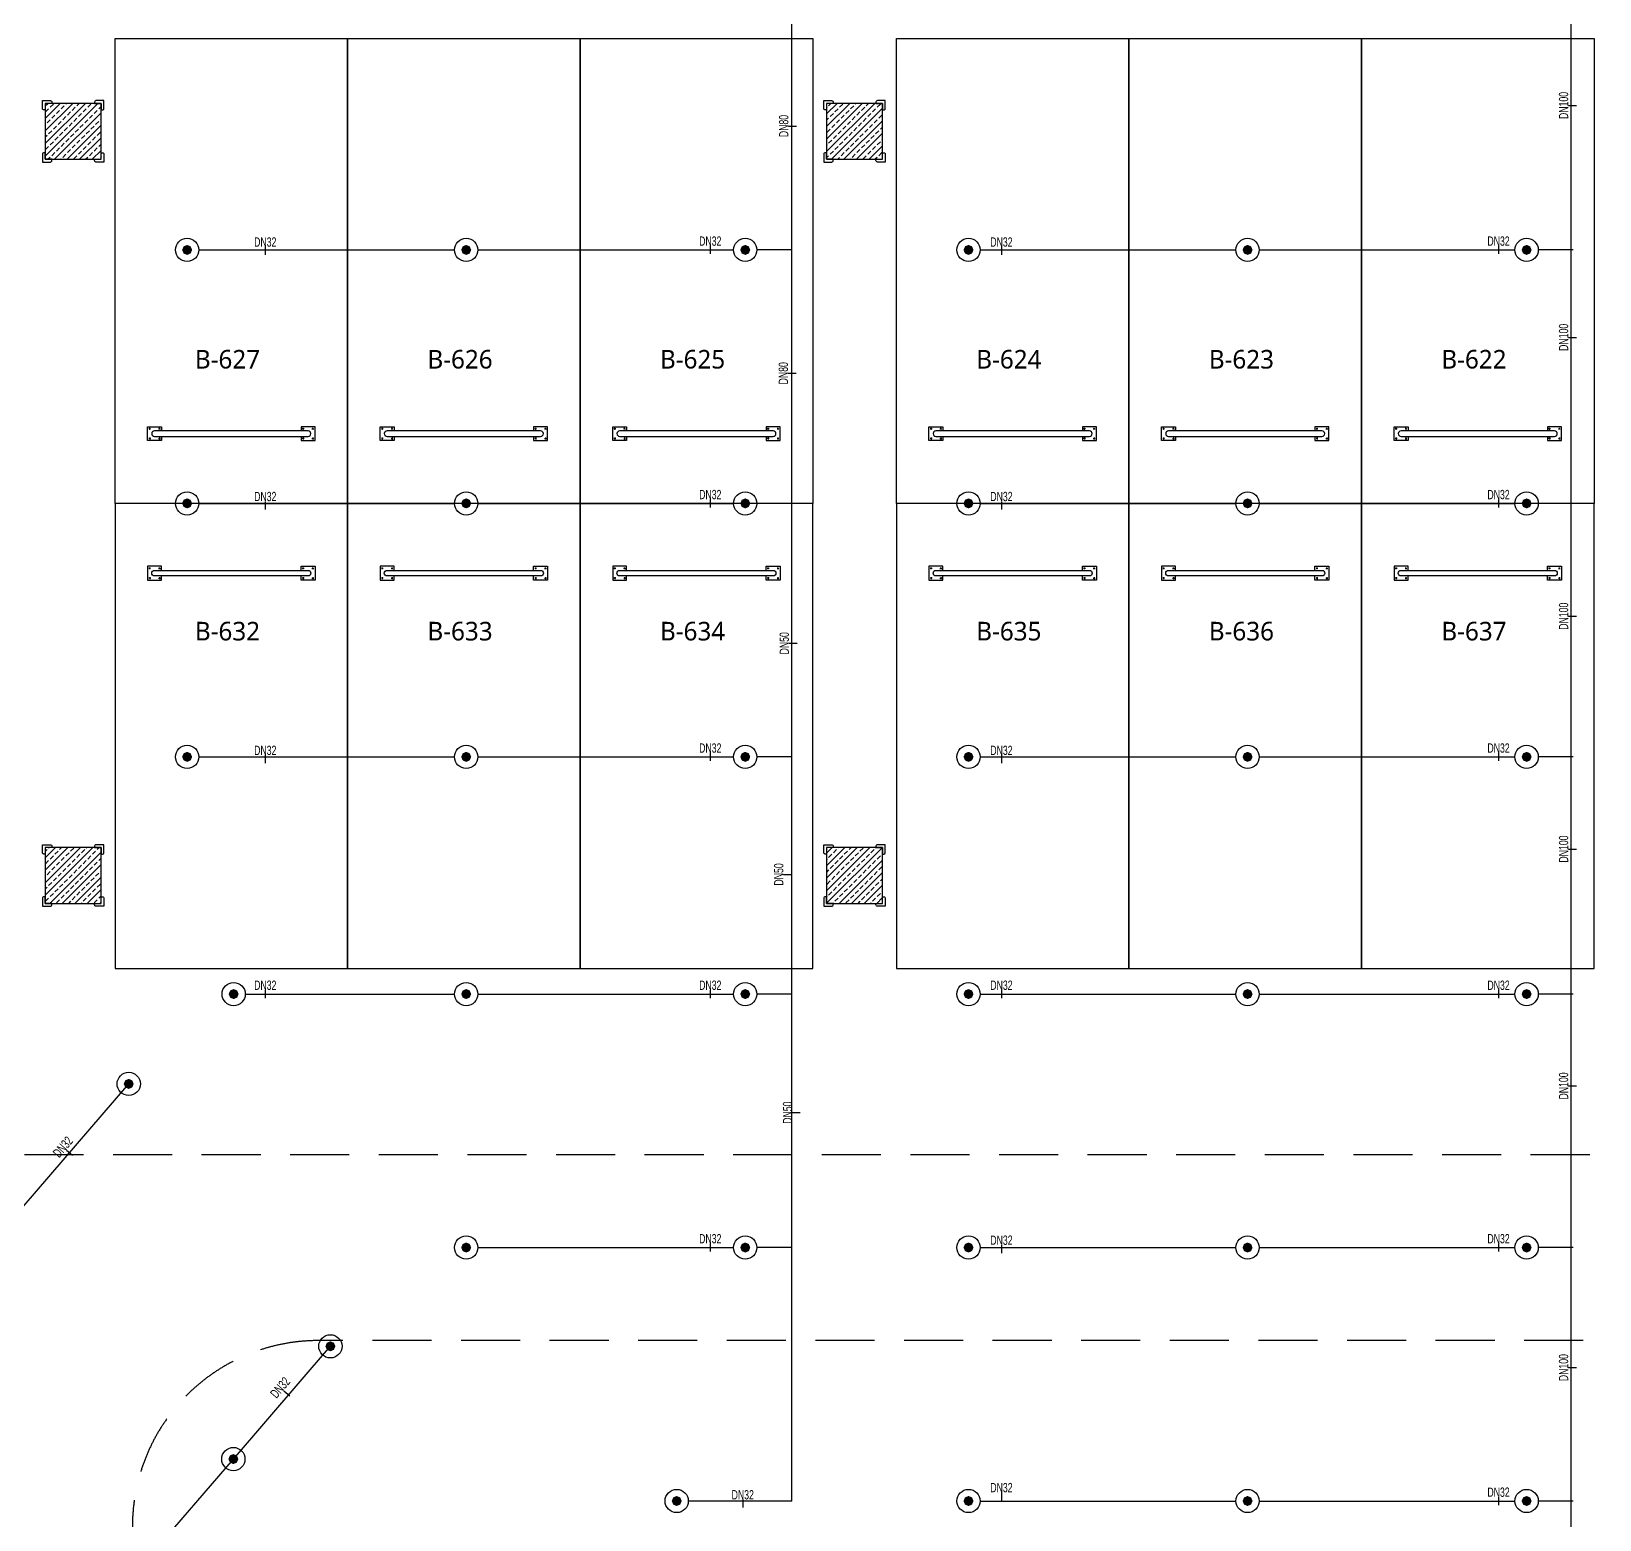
# Model space of a CAD drawing. Header units: millimetres. Extents: x -379292 to 1221486, y 92049 to 447512.
# Drawn here: x 334478 to 351338, y 121894 to 137894 of the extents above; entities that cross this region are included whole.
import ezdxf
from ezdxf.enums import TextEntityAlignment as Align

# ---------------------------------------------------------------- set-up
doc = ezdxf.new("R2010")
doc.units = ezdxf.units.MM
doc.linetypes.add('HIDDEN', pattern=[9.525, 6.35, -3.175])
for name, color, linetype in [('-M-YNGN-BORUID', 7, 'Continuous'), ('-M-YNGN-BORUUZUN', 7, 'Continuous'), ('-M-YNGN-BORUYUK', 7, 'Continuous'), ('-M-YNGN-SPR-YUK', 7, 'Continuous'), ('-M-YNGN-ZON5-CAP-', 7, 'Continuous'), ('-M-YNGN-ZON5-SPR-', 7, 'Continuous'), ('05_HATCH CONCRETE', 141, 'Continuous'), ('05_SYMBOL', 2, 'Continuous'), ('202-A-Y-MahalAd', 141, 'Continuous')]:
    doc.layers.add(name, color=color, linetype=linetype)
doc.layers.add('-M-YNGN-SPR-CAPCIZGI', color=188, linetype='Continuous', plot=False)
doc.layers.add('-M-YNGN-ZON5', color=11, linetype='SP', lineweight=30)
doc.styles.add('CIZGI', font='tahoma.ttf', dxfattribs={"width": 0.8, "oblique": 20})
doc.styles.add('HCAD', font='HCAD.SHX', dxfattribs={"width": 0.8, "height": 0.2})
doc.styles.add('PIPESIZE', font='hcad.shx', dxfattribs={"width": 0.8})
doc.styles.add('SPR-NOT', font='romans.shx')
doc.styles.get("Standard").update_dxf_attribs({"font": 'segoeuil.ttf'})
doc.linetypes.add('SP', pattern='A,2,-0.1,["SP",CIZGI,S=0.14,R=0.2,X=0,Y=-0.07],-0.255', length=2.355)
pattern_1 = [(225, (905000, -3e-07), (67.351921, -67.351921), []), (225, (904932.65, -3e-07), (67.351921, -67.351921), [47.625, -23.8125])]

# ---------------------------------------------------------------- blocks, each defined once
blk = doc.blocks.new('202_Vida')
at = {"color": 0, "linetype": 'ByBlock', "ltscale": 0.2}
for points in [[(1, 0), (-1, 0)], [(0, 1), (0, -1)]]:
    blk.add_lwpolyline(points, dxfattribs=at)
at = {"color": 0, "linetype": 'ByBlock'}
for radius in [0.42, 0.23, 0.155]:
    blk.add_circle((0, 0), radius, dxfattribs=at)
blk = doc.blocks.new('202_Stoper')
at = {"color": 0, "linetype": 'ByBlock'}
for points in [[(-750, -30), (-750, -75), (-900, -75), (-900, 75), (-750, 75), (-750, 30)], [(750, -30), (750, -75), (900, -75), (900, 75), (750, 75), (750, 30)]]:
    blk.add_lwpolyline(points, dxfattribs=at)
blk.add_lwpolyline([(825, -30, 1), (825, 30), (-825, 30, 1), (-825, -30)], format="xyb", close=True, dxfattribs=at)
at = {"color": 0, "linetype": 'ByBlock', "yscale": 10, "zscale": 10, "rotation": 180}
for p, xscale in [((-877, 53), -10), ((-772, 53), 10), ((772, 53), -10), ((877, 53), 10)]:
    blk.add_blockref('202_Vida', p, dxfattribs=dict(at, xscale=xscale))
at = {"color": 0, "linetype": 'ByBlock', "yscale": 10, "zscale": 10}
for p, xscale in [((-877, -52), 10), ((-772, -52), -10), ((772, -52), 10), ((877, -52), -10)]:
    blk.add_blockref('202_Vida', p, dxfattribs=dict(at, xscale=xscale))
blk = doc.blocks.new('202_Mahalblok')
at = {"color": 0, "linetype": 'ByBlock', "flags": 128}
blk.add_lwpolyline([(0, 0), (0, 5000), (2500, 5000), (2500, 0)], close=True, dxfattribs=at)
at = {"color": 252}
blk.add_blockref('202_Stoper', (1250, 750), dxfattribs=at)
at = {"color": 0, "linetype": 'ByBlock', "ltscale": 25}
blk.add_attdef('MAHALNO', text='', height=200, dxfattribs=at).set_placement((1209, 1390), align=Align.BOTTOM_CENTER)
blk = doc.blocks.new('bariyer')
at = {"color": 8, "ltscale": 25}
blk.add_lwpolyline([(0, -70), (15, -70, 0.414214), (30, -55), (30, 30), (-55, 30, 0.414214), (-70, 15), (-70, 0), (0, 0)], format="xyb", close=True, dxfattribs=at)
blk = doc.blocks.new('OtoParkBodrumKatMimari')
at = {"layer": '05_HATCH CONCRETE'}
h = blk.add_hatch(dxfattribs=at)
h.set_pattern_fill('ANSI33', color=8, scale=15, angle=180, style=0)
h.set_pattern_definition(pattern_1)
h.paths.add_polyline_path([(54100, 36300), (53500, 36300), (53500, 35700), (54100, 35700)])
h = blk.add_hatch(dxfattribs=at)
h.set_pattern_fill('ANSI33', color=8, scale=15, angle=180, style=0)
h.set_pattern_definition(pattern_1)
h.paths.add_polyline_path([(62500, 36300), (61900, 36300), (61900, 35700), (62500, 35700)])
h = blk.add_hatch(dxfattribs=at)
h.set_pattern_fill('ANSI33', color=8, scale=15, angle=180, style=0)
h.set_pattern_definition(pattern_1)
h.paths.add_polyline_path([(54100, 28300), (53500, 28300), (53500, 27700), (54100, 27700)])
h = blk.add_hatch(dxfattribs=at)
h.set_pattern_fill('ANSI33', color=8, scale=15, angle=180, style=0)
h.set_pattern_definition(pattern_1)
h.paths.add_polyline_path([(62500, 28300), (61900, 28300), (61900, 27700), (62500, 27700)])
at = {"color": 5}
for points in [[(54100, 36300), (53500, 36300), (53500, 35700), (54100, 35700)], [(62500, 36300), (61900, 36300), (61900, 35700), (62500, 35700)], [(54100, 28300), (53500, 28300), (53500, 27700), (54100, 27700)], [(62500, 28300), (61900, 28300), (61900, 27700), (62500, 27700)]]:
    blk.add_lwpolyline(points, close=True, dxfattribs=at)
at = {"layer": '05_SYMBOL', "color": 252, "linetype": 'HIDDEN', "ltscale": 100}
blk.add_lwpolyline([(48161, 25484, 0.179563), (49466, 25000), (104855, 25000, 0.215217), (106355, 25677), (115176, 35677, 0.645796), (113676, 39000), (37847, 39000, 0.695543), (36543, 35484), (48161, 25484)], format="xyb", dxfattribs=at)
blk.add_lwpolyline([(99562, 23000), (56437, 23000, 0.695543), (55132, 19484), (66750, 9484, 0.179563), (68055, 9000), (90741, 9000, 0.215217), (92240, 9677), (101062, 19677, 0.645796)], format="xyb", close=True, dxfattribs=at)
at = {"layer": '05_SYMBOL', "color": 8, "xscale": -1}
for p in [(53500, 36300), (61900, 36300), (53500, 28300), (61900, 28300)]:
    blk.add_blockref('bariyer', p, dxfattribs=at)
at = {"layer": '05_SYMBOL', "color": 8}
for p in [(54100, 36300), (62500, 36300), (54100, 28300), (62500, 28300)]:
    blk.add_blockref('bariyer', p, dxfattribs=at)
at = {"layer": '05_SYMBOL', "color": 8, "rotation": 180}
for p in [(53500, 35700), (61900, 35700), (53500, 27700), (61900, 27700)]:
    blk.add_blockref('bariyer', p, dxfattribs=at)
at = {"layer": '05_SYMBOL', "color": 8, "xscale": -1, "rotation": 180}
for p in [(54100, 35700), (62500, 35700), (54100, 27700), (62500, 27700)]:
    blk.add_blockref('bariyer', p, dxfattribs=at)
at = {"layer": '202-A-Y-MahalAd', "color": 8, "ltscale": 25}
for p, values in [((54250, 32000), {'MAHALNO': 'B-627'}), ((56750, 32000), {'MAHALNO': 'B-626'}), ((59250, 32000), {'MAHALNO': 'B-625'}), ((62650, 32000), {'MAHALNO': 'B-624'}), ((65150, 32000), {'MAHALNO': 'B-623'}), ((67650, 32000), {'MAHALNO': 'B-622'})]:
    blk.add_blockref('202_Mahalblok', p, dxfattribs=at).add_auto_attribs(values)
ref = blk.add_blockref('202_Mahalblok', (54250, 32000), dxfattribs=dict(at, xscale=-1, rotation=180))
ref.add_attrib('MAHALNO', 'B-632', dxfattribs={"layer": '0', "color": 0, "linetype": 'ByBlock', "ltscale": 25, "height": 200}).set_placement((55459, 30467), align=Align.BOTTOM_CENTER)
ref = blk.add_blockref('202_Mahalblok', (56750, 32000), dxfattribs=dict(at, xscale=-1, rotation=180))
ref.add_attrib('MAHALNO', 'B-633', dxfattribs={"layer": '0', "color": 0, "linetype": 'ByBlock', "ltscale": 25, "height": 200}).set_placement((57959, 30467), align=Align.BOTTOM_CENTER)
ref = blk.add_blockref('202_Mahalblok', (59250, 32000), dxfattribs=dict(at, xscale=-1, rotation=180))
ref.add_attrib('MAHALNO', 'B-634', dxfattribs={"layer": '0', "color": 0, "linetype": 'ByBlock', "ltscale": 25, "height": 200}).set_placement((60459, 30467), align=Align.BOTTOM_CENTER)
ref = blk.add_blockref('202_Mahalblok', (62650, 32000), dxfattribs=dict(at, xscale=-1, rotation=180))
ref.add_attrib('MAHALNO', 'B-635', dxfattribs={"layer": '0', "color": 0, "linetype": 'ByBlock', "ltscale": 25, "height": 200}).set_placement((63859, 30467), align=Align.BOTTOM_CENTER)
ref = blk.add_blockref('202_Mahalblok', (65150, 32000), dxfattribs=dict(at, xscale=-1, rotation=180))
ref.add_attrib('MAHALNO', 'B-636', dxfattribs={"layer": '0', "color": 0, "linetype": 'ByBlock', "ltscale": 25, "height": 200}).set_placement((66359, 30467), align=Align.BOTTOM_CENTER)
ref = blk.add_blockref('202_Mahalblok', (67650, 32000), dxfattribs=dict(at, xscale=-1, rotation=180))
ref.add_attrib('MAHALNO', 'B-637', dxfattribs={"layer": '0', "color": 0, "linetype": 'ByBlock', "ltscale": 25, "height": 200}).set_placement((68859, 30467), align=Align.BOTTOM_CENTER)
blk = doc.blocks.new('SPRKL100')
at = {"layer": '-M-YNGN-SPR-CAPCIZGI'}
blk.add_line((0, 0.43), (0, -0.43), dxfattribs=at)
at = {"layer": '-M-YNGN-BORUID', "color": 0, "style": 'HCAD', "width": 0.8, "flags": 1}
blk.add_attdef('DIC', text='', height=0.4, dxfattribs=at).set_placement((0, -1.69), align=Align.CENTER)
at = {"layer": '-M-YNGN-BORUUZUN', "color": 0, "style": 'HCAD', "width": 0.7}
blk.add_attdef('BOY', text='', height=0.8, dxfattribs=at).set_placement((0, -1.08), align=Align.CENTER)
at = {"layer": '-M-YNGN-BORUYUK', "color": 6, "style": 'PIPESIZE', "width": 0.8}
blk.add_attdef('YUK', text='', height=0.5, dxfattribs=at).set_placement((0, 1.87), align=Align.CENTER)
at = {"color": 0, "style": 'PIPESIZE', "width": 0.7}
blk.add_attdef('CAP', text='', height=1, dxfattribs=at).set_placement((0, 0.45), align=Align.CENTER)
blk = doc.blocks.new('SP-C-UP-12')
at = {"ltscale": 10}
blk.add_line((0, 0), (0, 0), dxfattribs=at)
at = {"color": 1, "linetype": 'Continuous'}
blk.add_circle((0, 0), 12.5, dxfattribs=at)
at = {"ltscale": 10}
for points in [[(-5.4, 0), (-3.8, 3.8), (-3.8, -3.8), (0, 5.4)], [(-3.8, -3.8), (0, 5.4), (0, -5.4), (3.8, 3.8)], [(0, -5.4), (3.8, 3.8), (3.8, -3.8), (5.4, 0)]]:
    blk.add_solid(points, dxfattribs=at)
at = {"layer": '-M-YNGN-SPR-YUK', "style": 'SPR-NOT', "width": 0.5, "flags": 9}
for tag, p in [('YUK', (0, 17.8)), ('CAP', (0, 14.4)), ('TIP', (0.2, 10.8))]:
    blk.add_attdef(tag, text='', height=2.5, dxfattribs=at).set_placement(p, align=Align.MIDDLE_CENTER)
blk = doc.blocks.new('A$C69E8C7F8')
at = {"layer": '-M-YNGN-ZON5', "ltscale": 500}
for p, q in [((-2893.8, 2036.9), (-2893.8, 6569.4)), ((-2056.3, 6569.4), (-2056.3, 359.4)), ((-3531.3, 3381.9), (-3256.3, 3381.9)), ((-3231.3, 3381.9), (-2956.3, 3381.9)), ((-2893.8, 3381.9), (-2931.3, 3381.9)), ((-2691.3, 3381.9), (-2416.3, 3381.9)), ((-2391.3, 3381.9), (-2116.3, 3381.9)), ((-2053.8, 3381.9), (-2091.3, 3381.9)), ((-3531.3, 3109.4), (-3256.3, 3109.4)), ((-3231.3, 3109.4), (-2956.3, 3109.4)), ((-2893.8, 3109.4), (-2931.3, 3109.4)), ((-2691.3, 3109.4), (-2416.3, 3109.4)), ((-2391.3, 3109.4), (-2116.3, 3109.4)), ((-2053.8, 3109.4), (-2091.3, 3109.4)), ((-3531.3, 2836.9), (-3256.3, 2836.9)), ((-3231.3, 2836.9), (-2956.3, 2836.9)), ((-2893.8, 2836.9), (-2931.3, 2836.9)), ((-2691.3, 2836.9), (-2416.3, 2836.9)), ((-2391.3, 2836.9), (-2116.3, 2836.9)), ((-2053.8, 2836.9), (-2091.3, 2836.9)), ((-3481.3, 2581.9), (-3256.3, 2581.9)), ((-3231.3, 2581.9), (-2956.3, 2581.9)), ((-2893.8, 2581.9), (-2931.3, 2581.9)), ((-2691.3, 2581.9), (-2416.3, 2581.9)), ((-2391.3, 2581.9), (-2116.3, 2581.9)), ((-2053.8, 2581.9), (-2091.3, 2581.9)), ((-3758.1, 2309.2), (-3606.6, 2485.3)), ((-3231.3, 2309.4), (-2956.3, 2309.4)), ((-2893.8, 2309.4), (-2931.3, 2309.4)), ((-2691.3, 2309.4), (-2416.3, 2309.4)), ((-2391.3, 2309.4), (-2116.3, 2309.4)), ((-2053.8, 2309.4), (-2091.3, 2309.4)), ((-3494.1, 2082), (-3389.8, 2203.2)), ((-3673.5, 1873.6), (-3494.1, 2082)), ((-2893.8, 2036.9), (-3005, 2036.9)), ((-2691.3, 2036.9), (-2416.3, 2036.9)), ((-2391.3, 2036.9), (-2116.3, 2036.9)), ((-2053.8, 2036.9), (-2091.3, 2036.9))]:
    blk.add_line(p, q, dxfattribs=at)
at = {"layer": '-M-YNGN-ZON5-CAP-'}
ref = blk.add_blockref('SPRKL100', (-2054.6, 3537.2), dxfattribs=dict(at, xscale=10.00000000000001, yscale=10.00000000000001, zscale=10.00000000000001, rotation=90))
ref.add_attrib('CAP', 'DN100', dxfattribs={"layer": '0', "color": 0, "height": 10, "rotation": 90, "style": 'PIPESIZE', "width": 0.7}).set_placement((-2059.1, 3537.2), align=Align.CENTER)
ref = blk.add_blockref('SPRKL100', (-2893, 3515.1), dxfattribs=dict(at, xscale=10.00000000000001, yscale=10.00000000000001, zscale=10.00000000000001, rotation=90))
ref.add_attrib('CAP', 'DN80', dxfattribs={"layer": '0', "color": 0, "height": 10, "rotation": 90, "style": 'PIPESIZE', "width": 0.7}).set_placement((-2897.5, 3515.1), align=Align.CENTER)
ref = blk.add_blockref('SPRKL100', (-3459.8, 3380.9), dxfattribs=dict(at, xscale=10, yscale=10, zscale=10))
ref.add_attrib('CAP', 'DN32', dxfattribs={"layer": '0', "color": 0, "height": 10, "style": 'PIPESIZE', "width": 0.7}).set_placement((-3459.8, 3385.4), align=Align.CENTER)
ref = blk.add_blockref('SPRKL100', (-2981.4, 3381.9), dxfattribs=dict(at, xscale=10, yscale=10, zscale=10))
ref.add_attrib('CAP', 'DN32', dxfattribs={"layer": '0', "color": 0, "height": 10, "style": 'PIPESIZE', "width": 0.7}).set_placement((-2981.4, 3386.4), align=Align.CENTER)
ref = blk.add_blockref('SPRKL100', (-2668.4, 3380.9), dxfattribs=dict(at, xscale=10, yscale=10, zscale=10))
ref.add_attrib('CAP', 'DN32', dxfattribs={"layer": '0', "color": 0, "height": 10, "style": 'PIPESIZE', "width": 0.7}).set_placement((-2668.4, 3385.4), align=Align.CENTER)
ref = blk.add_blockref('SPRKL100', (-2134, 3381.9), dxfattribs=dict(at, xscale=10, yscale=10, zscale=10))
ref.add_attrib('CAP', 'DN32', dxfattribs={"layer": '0', "color": 0, "height": 10, "style": 'PIPESIZE', "width": 0.7}).set_placement((-2134, 3386.4), align=Align.CENTER)
ref = blk.add_blockref('SPRKL100', (-2054.6, 3287.9), dxfattribs=dict(at, xscale=10.00000000000001, yscale=10.00000000000001, zscale=10.00000000000001, rotation=90))
ref.add_attrib('CAP', 'DN100', dxfattribs={"layer": '0', "color": 0, "height": 10, "rotation": 90, "style": 'PIPESIZE', "width": 0.7}).set_placement((-2059.1, 3287.9), align=Align.CENTER)
ref = blk.add_blockref('SPRKL100', (-2893.4, 3249.3), dxfattribs=dict(at, xscale=10.00000000000001, yscale=10.00000000000001, zscale=10.00000000000001, rotation=90))
ref.add_attrib('CAP', 'DN80', dxfattribs={"layer": '0', "color": 0, "height": 10, "rotation": 90, "style": 'PIPESIZE', "width": 0.7}).set_placement((-2897.9, 3249.3), align=Align.CENTER)
ref = blk.add_blockref('SPRKL100', (-3459.8, 3107.3), dxfattribs=dict(at, xscale=10, yscale=10, zscale=10))
ref.add_attrib('CAP', 'DN32', dxfattribs={"layer": '0', "color": 0, "height": 10, "style": 'PIPESIZE', "width": 0.7}).set_placement((-3459.8, 3111.8), align=Align.CENTER)
ref = blk.add_blockref('SPRKL100', (-2981.4, 3109.4), dxfattribs=dict(at, xscale=10, yscale=10, zscale=10))
ref.add_attrib('CAP', 'DN32', dxfattribs={"layer": '0', "color": 0, "height": 10, "style": 'PIPESIZE', "width": 0.7}).set_placement((-2981.4, 3113.9), align=Align.CENTER)
ref = blk.add_blockref('SPRKL100', (-2668.4, 3107.3), dxfattribs=dict(at, xscale=10, yscale=10, zscale=10))
ref.add_attrib('CAP', 'DN32', dxfattribs={"layer": '0', "color": 0, "height": 10, "style": 'PIPESIZE', "width": 0.7}).set_placement((-2668.4, 3111.8), align=Align.CENTER)
ref = blk.add_blockref('SPRKL100', (-2134, 3109.4), dxfattribs=dict(at, xscale=10, yscale=10, zscale=10))
ref.add_attrib('CAP', 'DN32', dxfattribs={"layer": '0', "color": 0, "height": 10, "style": 'PIPESIZE', "width": 0.7}).set_placement((-2134, 3113.9), align=Align.CENTER)
ref = blk.add_blockref('SPRKL100', (-2054.6, 2988.1), dxfattribs=dict(at, xscale=10.00000000000001, yscale=10.00000000000001, zscale=10.00000000000001, rotation=90))
ref.add_attrib('CAP', 'DN100', dxfattribs={"layer": '0', "color": 0, "height": 10, "rotation": 90, "style": 'PIPESIZE', "width": 0.7}).set_placement((-2059.1, 2988.1), align=Align.CENTER)
ref = blk.add_blockref('SPRKL100', (-2892.4, 2959), dxfattribs=dict(at, xscale=10.00000000000001, yscale=10.00000000000001, zscale=10.00000000000001, rotation=90))
ref.add_attrib('CAP', 'DN50', dxfattribs={"layer": '0', "color": 0, "height": 10, "rotation": 90, "style": 'PIPESIZE', "width": 0.7}).set_placement((-2896.9, 2959), align=Align.CENTER)
ref = blk.add_blockref('SPRKL100', (-2981.4, 2836.9), dxfattribs=dict(at, xscale=10, yscale=10, zscale=10))
ref.add_attrib('CAP', 'DN32', dxfattribs={"layer": '0', "color": 0, "height": 10, "style": 'PIPESIZE', "width": 0.7}).set_placement((-2981.4, 2841.4), align=Align.CENTER)
ref = blk.add_blockref('SPRKL100', (-2134, 2836.9), dxfattribs=dict(at, xscale=10, yscale=10, zscale=10))
ref.add_attrib('CAP', 'DN32', dxfattribs={"layer": '0', "color": 0, "height": 10, "style": 'PIPESIZE', "width": 0.7}).set_placement((-2134, 2841.4), align=Align.CENTER)
ref = blk.add_blockref('SPRKL100', (-3459.8, 2834.4), dxfattribs=dict(at, xscale=10, yscale=10, zscale=10))
ref.add_attrib('CAP', 'DN32', dxfattribs={"layer": '0', "color": 0, "height": 10, "style": 'PIPESIZE', "width": 0.7}).set_placement((-3459.8, 2838.9), align=Align.CENTER)
ref = blk.add_blockref('SPRKL100', (-2668.4, 2834.4), dxfattribs=dict(at, xscale=10, yscale=10, zscale=10))
ref.add_attrib('CAP', 'DN32', dxfattribs={"layer": '0', "color": 0, "height": 10, "style": 'PIPESIZE', "width": 0.7}).set_placement((-2668.4, 2838.9), align=Align.CENTER)
ref = blk.add_blockref('SPRKL100', (-2054.6, 2737.8), dxfattribs=dict(at, xscale=10.00000000000001, yscale=10.00000000000001, zscale=10.00000000000001, rotation=90))
ref.add_attrib('CAP', 'DN100', dxfattribs={"layer": '0', "color": 0, "height": 10, "rotation": 90, "style": 'PIPESIZE', "width": 0.7}).set_placement((-2059.1, 2737.8), align=Align.CENTER)
ref = blk.add_blockref('SPRKL100', (-2898.3, 2710.5), dxfattribs=dict(at, xscale=10.00000000000001, yscale=10.00000000000001, zscale=10.00000000000001, rotation=90))
ref.add_attrib('CAP', 'DN50', dxfattribs={"layer": '0', "color": 0, "height": 10, "rotation": 90, "style": 'PIPESIZE', "width": 0.7}).set_placement((-2902.8, 2710.5), align=Align.CENTER)
ref = blk.add_blockref('SPRKL100', (-3459.8, 2581.9), dxfattribs=dict(at, xscale=10, yscale=10, zscale=10))
ref.add_attrib('CAP', 'DN32', dxfattribs={"layer": '0', "color": 0, "height": 10, "style": 'PIPESIZE', "width": 0.7}).set_placement((-3459.8, 2586.4), align=Align.CENTER)
ref = blk.add_blockref('SPRKL100', (-2981.4, 2581.9), dxfattribs=dict(at, xscale=10, yscale=10, zscale=10))
ref.add_attrib('CAP', 'DN32', dxfattribs={"layer": '0', "color": 0, "height": 10, "style": 'PIPESIZE', "width": 0.7}).set_placement((-2981.4, 2586.4), align=Align.CENTER)
ref = blk.add_blockref('SPRKL100', (-2668.4, 2581.9), dxfattribs=dict(at, xscale=10, yscale=10, zscale=10))
ref.add_attrib('CAP', 'DN32', dxfattribs={"layer": '0', "color": 0, "height": 10, "style": 'PIPESIZE', "width": 0.7}).set_placement((-2668.4, 2586.4), align=Align.CENTER)
ref = blk.add_blockref('SPRKL100', (-2134, 2581.9), dxfattribs=dict(at, xscale=10, yscale=10, zscale=10))
ref.add_attrib('CAP', 'DN32', dxfattribs={"layer": '0', "color": 0, "height": 10, "style": 'PIPESIZE', "width": 0.7}).set_placement((-2134, 2586.4), align=Align.CENTER)
ref = blk.add_blockref('SPRKL100', (-2054.6, 2483.1), dxfattribs=dict(at, xscale=10.00000000000001, yscale=10.00000000000001, zscale=10.00000000000001, rotation=90))
ref.add_attrib('CAP', 'DN100', dxfattribs={"layer": '0', "color": 0, "height": 10, "rotation": 90, "style": 'PIPESIZE', "width": 0.7}).set_placement((-2059.1, 2483.1), align=Align.CENTER)
ref = blk.add_blockref('SPRKL100', (-2888.9, 2454.4), dxfattribs=dict(at, xscale=10.00000000000001, yscale=10.00000000000001, zscale=10.00000000000001, rotation=90))
ref.add_attrib('CAP', 'DN50', dxfattribs={"layer": '0', "color": 0, "height": 10, "rotation": 90, "style": 'PIPESIZE', "width": 0.7}).set_placement((-2893.4, 2454.4), align=Align.CENTER)
ref = blk.add_blockref('SPRKL100', (-3670.2, 2411.4), dxfattribs=dict(at, xscale=10, yscale=10, zscale=10, rotation=49.28113061156347))
ref.add_attrib('CAP', 'DN32', dxfattribs={"layer": '0', "color": 0, "height": 10, "rotation": 49.2811, "style": 'PIPESIZE', "width": 0.7}).set_placement((-3673.6, 2414.3), align=Align.CENTER)
ref = blk.add_blockref('SPRKL100', (-2981.4, 2309.4), dxfattribs=dict(at, xscale=10, yscale=10, zscale=10))
ref.add_attrib('CAP', 'DN32', dxfattribs={"layer": '0', "color": 0, "height": 10, "style": 'PIPESIZE', "width": 0.7}).set_placement((-2981.4, 2313.9), align=Align.CENTER)
ref = blk.add_blockref('SPRKL100', (-2668.4, 2307.8), dxfattribs=dict(at, xscale=10, yscale=10, zscale=10))
ref.add_attrib('CAP', 'DN32', dxfattribs={"layer": '0', "color": 0, "height": 10, "style": 'PIPESIZE', "width": 0.7}).set_placement((-2668.4, 2312.3), align=Align.CENTER)
ref = blk.add_blockref('SPRKL100', (-2134, 2309.4), dxfattribs=dict(at, xscale=10, yscale=10, zscale=10))
ref.add_attrib('CAP', 'DN32', dxfattribs={"layer": '0', "color": 0, "height": 10, "style": 'PIPESIZE', "width": 0.7}).set_placement((-2134, 2313.9), align=Align.CENTER)
ref = blk.add_blockref('SPRKL100', (-2054.6, 2180.3), dxfattribs=dict(at, xscale=10.00000000000001, yscale=10.00000000000001, zscale=10.00000000000001, rotation=90))
ref.add_attrib('CAP', 'DN100', dxfattribs={"layer": '0', "color": 0, "height": 10, "rotation": 90, "style": 'PIPESIZE', "width": 0.7}).set_placement((-2059.1, 2180.3), align=Align.CENTER)
ref = blk.add_blockref('SPRKL100', (-3436.6, 2152.7), dxfattribs=dict(at, xscale=10, yscale=10, zscale=10, rotation=49.28113061156347))
ref.add_attrib('CAP', 'DN32', dxfattribs={"layer": '0', "color": 0, "height": 10, "rotation": 49.2811, "style": 'PIPESIZE', "width": 0.7}).set_placement((-3440, 2155.6), align=Align.CENTER)
ref = blk.add_blockref('SPRKL100', (-2946.5, 2034.1), dxfattribs=dict(at, xscale=10, yscale=10, zscale=10))
ref.add_attrib('CAP', 'DN32', dxfattribs={"layer": '0', "color": 0, "height": 10, "style": 'PIPESIZE', "width": 0.7}).set_placement((-2946.5, 2038.6), align=Align.CENTER)
ref = blk.add_blockref('SPRKL100', (-2668.4, 2041.8), dxfattribs=dict(at, xscale=10, yscale=10, zscale=10))
ref.add_attrib('CAP', 'DN32', dxfattribs={"layer": '0', "color": 0, "height": 10, "style": 'PIPESIZE', "width": 0.7}).set_placement((-2668.4, 2046.3), align=Align.CENTER)
ref = blk.add_blockref('SPRKL100', (-2134, 2036.9), dxfattribs=dict(at, xscale=10, yscale=10, zscale=10))
ref.add_attrib('CAP', 'DN32', dxfattribs={"layer": '0', "color": 0, "height": 10, "style": 'PIPESIZE', "width": 0.7}).set_placement((-2134, 2041.4), align=Align.CENTER)
at = {"layer": '-M-YNGN-ZON5-SPR-', "ltscale": 25}
for p in [(-3543.8, 3381.9), (-3243.8, 3381.9), (-2943.8, 3381.9), (-2703.8, 3381.9), (-2403.8, 3381.9), (-2103.8, 3381.9), (-3543.8, 3109.4), (-3243.8, 3109.4), (-2943.8, 3109.4), (-2703.8, 3109.4), (-2403.8, 3109.4), (-2103.8, 3109.4), (-3543.8, 2836.9), (-3243.8, 2836.9), (-2943.8, 2836.9), (-2703.8, 2836.9), (-2403.8, 2836.9), (-2103.8, 2836.9), (-3493.8, 2581.9), (-3243.8, 2581.9), (-2943.8, 2581.9), (-2703.8, 2581.9), (-2403.8, 2581.9), (-2103.8, 2581.9), (-3606.6, 2485.3), (-3243.8, 2309.4), (-2943.8, 2309.4), (-2703.8, 2309.4), (-2403.8, 2309.4), (-2103.8, 2309.4), (-3389.8, 2203.2), (-3494.1, 2082), (-3017.5, 2036.9), (-2703.8, 2036.9), (-2403.8, 2036.9), (-2103.8, 2036.9)]:
    blk.add_blockref('SP-C-UP-12', p, dxfattribs=at)

msp = doc.modelspace()

# ---------------------------------------------------------------- block references
at = {"color": 8}
msp.add_blockref('OtoParkBodrumKatMimari', (281127.6, 100818.8), dxfattribs=at)

# ---------------------------------------------------------------- next in the draw order: block references
at = {"layer": '-M-YNGN-ZON5', "ltscale": 25, "xscale": 10, "yscale": 10, "zscale": 10}
msp.add_blockref('A$C69E8C7F8', (371590.7, 101725.1), dxfattribs=at)

doc.saveas('drawing.dxf')
